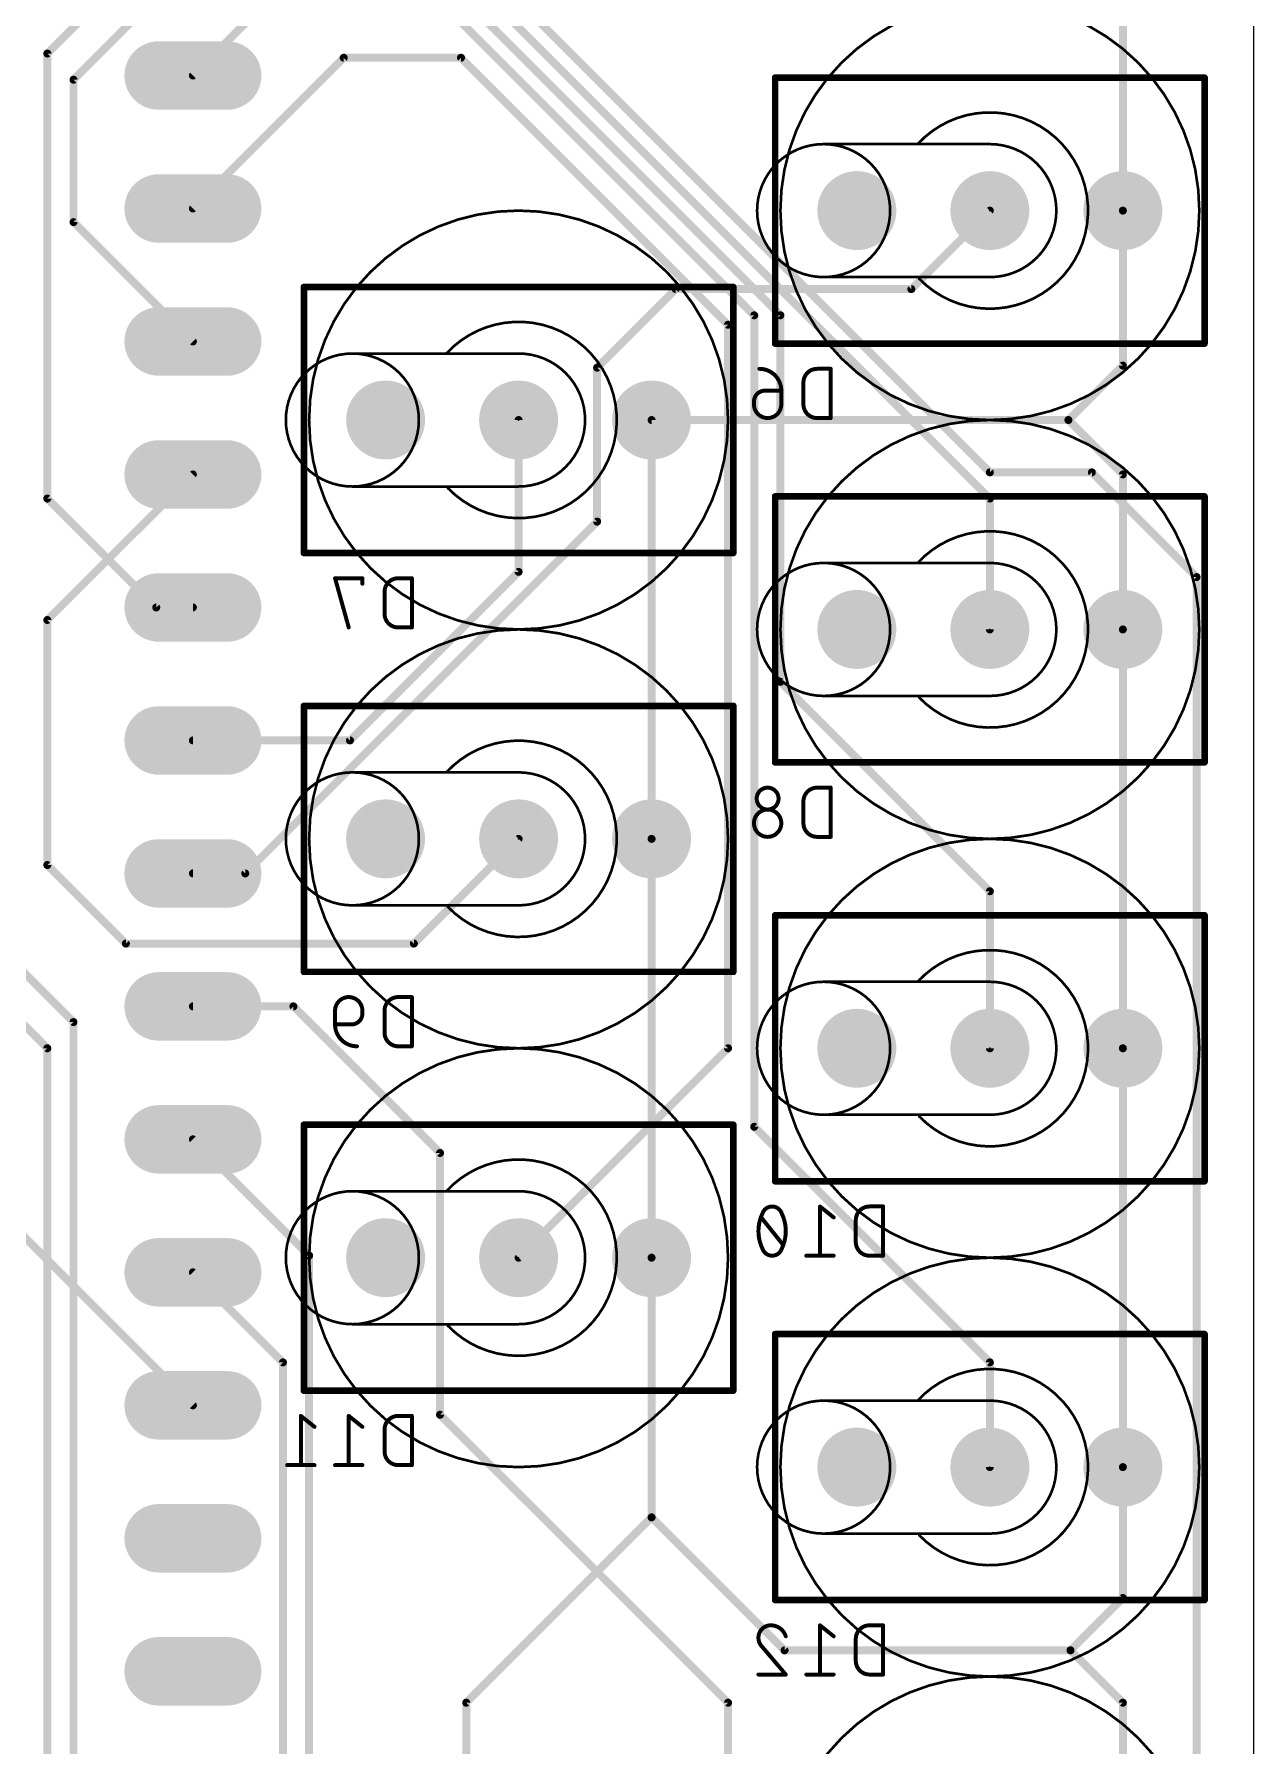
# Model space of a CAD drawing. Extents: x 0 to 39, y 0 to 99.
# Drawn here: x 15.75 to 39.04, y 49.68 to 82.37 of the extents above; entities that cross this region are included whole.
import ezdxf

# ---------------------------------------------------------------- set-up
doc = ezdxf.new("R2010")
doc.units = 0
for name, color, linetype in [('1', 12, 'CONTINUOUS'), ('16', 132, 'CONTINUOUS'), ('17', 110, 'CONTINUOUS'), ('20', 31, 'CONTINUOUS'), ('21', 253, 'CONTINUOUS'), ('23', 53, 'CONTINUOUS'), ('26', 253, 'CONTINUOUS'), ('51', 253, 'CONTINUOUS')]:
    doc.layers.add(name, color=color, linetype=linetype)

# ---------------------------------------------------------------- blocks, each defined once
blk = doc.blocks.new('ROUNDP')
at = {"const_width": 0.5}
blk.add_lwpolyline([(0, -0.25, 1), (0, 0.25, 1), (0, -0.25)], format="xyb", dxfattribs=at)
blk = doc.blocks.new('LONGP100')
at = {"const_width": 1}
blk.add_lwpolyline([(-0.5, 0), (0.5, 0)], dxfattribs=at)
at = {"const_width": 0.5}
for points in [[(-0.5, 0.25, 1), (-0.5, -0.25)], [(0.5, -0.25, 1), (0.5, 0.25)]]:
    blk.add_lwpolyline(points, format="xyb", dxfattribs=at)

msp = doc.modelspace()

# ---------------------------------------------------------------- linework, layer by layer
at = {"layer": '1', "const_width": 0.1524}
for points in [[(34, 74), (24, 84)], [(16, 82), (17.5, 83.5)], [(24, 83.5), (34, 73.5)], [(18, 83), (16.5, 81.5)], [(30, 77), (24, 83)], [(18.78, 81.58), (19.78, 82.58)], [(23.92, 82.58), (29.5, 77)], [(16, 73.5), (16, 82)], [(18.78, 79.04), (21.66, 81.92)], [(23.9, 81.92), (21.66, 81.92)], [(23.9, 81.92), (29, 76.82)], [(16.5, 81.5), (16.5, 78.78)], [(16.5, 78.78), (18.78, 76.5)], [(29, 63), (29, 76.82)], [(29.5, 61.5), (29.5, 77)], [(30, 70), (30, 77)], [(35.9478, 74), (34, 74)], [(37.9478, 72), (35.9478, 74)], [(18.08, 71.42), (16, 73.5)], [(34, 73.5), (34, 71)], [(37.9478, 72), (37.9478, 34.5)], [(18.78, 71.42), (18.08, 71.42)], [(34, 66), (30, 70)], [(34, 66), (34, 63)], [(18.78, 63.8), (20.7, 63.8)], [(20.7, 63.8), (23.5, 61)], [(25, 59), (29, 63)], [(34, 57), (29.5, 61.5)], [(18.78, 61.26), (21, 59.04)], [(23.5, 61), (23.5, 56)], [(18.78, 56.18), (15, 59.96)], [(21, 59.04), (21, 43.5)], [(20.5, 57), (18.78, 58.72)], [(20.5, 57), (20.5, 43.54)], [(34, 57), (34, 55)], [(23.5, 56), (29, 50.5)], [(29, 50.5), (29, 30)]]:
    msp.add_lwpolyline(points, dxfattribs=at)
at = {"layer": '1', "const_width": 0.0762}
for points in [[(16.0381, 82, 1), (15.9619, 82)], [(15.9731, 82.0269, 1), (16.0269, 81.9731)], [(21.66, 81.9581, 1), (21.66, 81.8819)], [(21.6869, 81.8931, 1), (21.6331, 81.9469)], [(23.9269, 81.9469, 1), (23.8731, 81.8931)], [(23.9, 81.8819, 1), (23.9, 81.9581)], [(16.5381, 81.5, 1), (16.4619, 81.5)], [(16.4731, 81.5269, 1), (16.5269, 81.4731)], [(18.7531, 81.6069, 1), (18.8069, 81.5531)], [(16.4619, 78.78, 1), (16.5381, 78.78)], [(16.5269, 78.8069, 1), (16.4731, 78.7531)], [(18.7531, 79.0669, 1), (18.8069, 79.0131)], [(29.0381, 76.82, 1), (28.9619, 76.82)], [(28.9731, 76.7931, 1), (29.0269, 76.8469)], [(29.5381, 77, 1), (29.4619, 77)], [(29.4731, 76.9731, 1), (29.5269, 77.0269)], [(30.0381, 77, 1), (29.9619, 77)], [(29.9731, 76.9731, 1), (30.0269, 77.0269)], [(18.7531, 76.4731, 1), (18.8069, 76.5269)], [(34, 74.0381, 1), (34, 73.9619)], [(33.9731, 73.9731, 1), (34.0269, 74.0269)], [(35.9747, 74.0269, 1), (35.9209, 73.9731)], [(35.9478, 73.9619, 1), (35.9478, 74.0381)], [(16.0269, 73.5269, 1), (15.9731, 73.4731)], [(34.0381, 73.5, 1), (33.9619, 73.5)], [(33.9731, 73.4731, 1), (34.0269, 73.5269)], [(15.9619, 73.5, 1), (16.0381, 73.5)], [(37.9859, 72, 1), (37.9097, 72)], [(37.9209, 71.9731, 1), (37.9747, 72.0269)], [(18.08, 71.4581, 1), (18.08, 71.3819)], [(18.0531, 71.3931, 1), (18.1069, 71.4469)], [(18.78, 71.3819, 1), (18.78, 71.4581)], [(33.9619, 71, 1), (34.0381, 71)], [(29.9619, 70, 1), (30.0381, 70)], [(30.0269, 70.0269, 1), (29.9731, 69.9731)], [(34.0381, 66, 1), (33.9619, 66)], [(33.9731, 65.9731, 1), (34.0269, 66.0269)], [(18.78, 63.8381, 1), (18.78, 63.7619)], [(20.7269, 63.8269, 1), (20.6731, 63.7731)], [(20.7, 63.7619, 1), (20.7, 63.8381)], [(28.9619, 63, 1), (29.0381, 63)], [(29.0269, 62.9731, 1), (28.9731, 63.0269)], [(33.9619, 63, 1), (34.0381, 63)], [(29.4619, 61.5, 1), (29.5381, 61.5)], [(29.5269, 61.5269, 1), (29.4731, 61.4731)], [(18.8069, 61.2869, 1), (18.7531, 61.2331)], [(23.5381, 61, 1), (23.4619, 61)], [(23.4731, 60.9731, 1), (23.5269, 61.0269)], [(21.0381, 59.04, 1), (20.9619, 59.04)], [(20.9731, 59.0131, 1), (21.0269, 59.0669)], [(24.9731, 59.0269, 1), (25.0269, 58.9731)], [(18.8069, 58.7469, 1), (18.7531, 58.6931)], [(20.5381, 57, 1), (20.4619, 57)], [(20.4731, 56.9731, 1), (20.5269, 57.0269)], [(34.0381, 57, 1), (33.9619, 57)], [(33.9731, 56.9731, 1), (34.0269, 57.0269)], [(18.7531, 56.1531, 1), (18.8069, 56.2069)], [(23.4619, 56, 1), (23.5381, 56)], [(23.5269, 56.0269, 1), (23.4731, 55.9731)], [(33.9619, 55, 1), (34.0381, 55)], [(29.0381, 50.5, 1), (28.9619, 50.5)], [(28.9731, 50.4731, 1), (29.0269, 50.5269)]]:
    msp.add_lwpolyline(points, format="xyb", dxfattribs=at)
at = {"layer": '16', "const_width": 0.1524}
for points in [[(36.54, 86.96), (36.54, 79)], [(32.5, 77.5), (34, 79)], [(36.54, 79), (36.54, 76.04)], [(26.5, 76), (28, 77.5)], [(28, 77.5), (32.5, 77.5)], [(26.5, 73.06), (26.5, 76)], [(36.54, 76.04), (35.5, 75)], [(25, 75), (25, 72.1)], [(27.54, 75), (27.54, 67)], [(35.5, 75), (27.54, 75)], [(36.54, 73.96), (35.5, 75)], [(16.5, 63.5), (6.04, 73.96)], [(16, 71.18), (18.78, 73.96)], [(36.54, 71), (36.54, 73.96)], [(26.5, 73.06), (19.78, 66.34)], [(25, 72.1), (21.78, 68.88)], [(7.58, 71.42), (16, 63)], [(16, 66.5), (16, 71.18)], [(36.54, 63), (36.54, 71)], [(18.78, 68.88), (21.78, 68.88)], [(25, 67), (23, 65)], [(27.54, 67), (27.54, 59)], [(17.5, 65), (16, 66.5)], [(18.78, 66.34), (19.78, 66.34)], [(23, 65), (17.5, 65)], [(16.5, 43.5), (16.5, 63.5)], [(16, 63), (16, 22.5)], [(36.54, 55), (36.54, 63)], [(27.54, 59), (27.54, 54.04)], [(36.54, 55), (36.54, 52.5)], [(27.54, 54.04), (24, 50.5)], [(27.54, 54.04), (30.08, 51.5)], [(36.54, 52.5), (35.54, 51.5)], [(30.08, 51.5), (35.54, 51.5)], [(35.54, 51.5), (36.54, 50.5)], [(24, 50.5), (24, 41)], [(36.54, 50.5), (36.54, 47)]]:
    msp.add_lwpolyline(points, dxfattribs=at)
at = {"layer": '16', "const_width": 0.0762}
for points in [[(34.0269, 78.9731, 1), (33.9731, 79.0269)], [(36.5781, 79, 1), (36.5019, 79)], [(36.5019, 79, 1), (36.5781, 79)], [(28, 77.5381, 1), (28, 77.4619)], [(28.0269, 77.4731, 1), (27.9731, 77.5269)], [(32.4731, 77.5269, 1), (32.5269, 77.4731)], [(32.5, 77.4619, 1), (32.5, 77.5381)], [(26.5381, 76, 1), (26.4619, 76)], [(26.4731, 76.0269, 1), (26.5269, 75.9731)], [(36.5019, 76.04, 1), (36.5781, 76.04)], [(36.5669, 76.0131, 1), (36.5131, 76.0669)], [(25.0381, 75, 1), (24.9619, 75)], [(27.5781, 75, 1), (27.5019, 75)], [(27.54, 75.0381, 1), (27.54, 74.9619)], [(35.5269, 75.0269, 1), (35.4731, 74.9731)], [(35.4731, 75.0269, 1), (35.5269, 74.9731)], [(35.5, 74.9619, 1), (35.5, 75.0381)], [(18.8069, 73.9331, 1), (18.7531, 73.9869)], [(36.5781, 73.96, 1), (36.5019, 73.96)], [(36.5131, 73.9331, 1), (36.5669, 73.9869)], [(26.4619, 73.06, 1), (26.5381, 73.06)], [(26.5269, 73.0331, 1), (26.4731, 73.0869)], [(24.9619, 72.1, 1), (25.0381, 72.1)], [(25.0269, 72.0731, 1), (24.9731, 72.1269)], [(16.0381, 71.18, 1), (15.9619, 71.18)], [(15.9731, 71.2069, 1), (16.0269, 71.1531)], [(36.5781, 71, 1), (36.5019, 71)], [(36.5019, 71, 1), (36.5781, 71)], [(18.78, 68.9181, 1), (18.78, 68.8419)], [(21.7531, 68.9069, 1), (21.8069, 68.8531)], [(21.78, 68.8419, 1), (21.78, 68.9181)], [(25.0269, 66.9731, 1), (24.9731, 67.0269)], [(27.5781, 67, 1), (27.5019, 67)], [(27.5019, 67, 1), (27.5781, 67)], [(15.9619, 66.5, 1), (16.0381, 66.5)], [(16.0269, 66.5269, 1), (15.9731, 66.4731)], [(18.78, 66.3781, 1), (18.78, 66.3019)], [(19.7531, 66.3669, 1), (19.8069, 66.3131)], [(19.78, 66.3019, 1), (19.78, 66.3781)], [(17.5, 65.0381, 1), (17.5, 64.9619)], [(17.4731, 64.9731, 1), (17.5269, 65.0269)], [(22.9731, 65.0269, 1), (23.0269, 64.9731)], [(23, 64.9619, 1), (23, 65.0381)], [(16.5381, 63.5, 1), (16.4619, 63.5)], [(16.4731, 63.4731, 1), (16.5269, 63.5269)], [(16.0381, 63, 1), (15.9619, 63)], [(15.9731, 62.9731, 1), (16.0269, 63.0269)], [(36.5781, 63, 1), (36.5019, 63)], [(36.5019, 63, 1), (36.5781, 63)], [(27.5781, 59, 1), (27.5019, 59)], [(27.5019, 59, 1), (27.5781, 59)], [(36.5781, 55, 1), (36.5019, 55)], [(36.5019, 55, 1), (36.5781, 55)], [(27.5019, 54.04, 1), (27.5781, 54.04)], [(27.5669, 54.0669, 1), (27.5131, 54.0131)], [(27.5669, 54.0131, 1), (27.5131, 54.0669)], [(36.5019, 52.5, 1), (36.5781, 52.5)], [(36.5669, 52.4731, 1), (36.5131, 52.5269)], [(30.08, 51.5381, 1), (30.08, 51.4619)], [(30.0531, 51.4731, 1), (30.1069, 51.5269)], [(35.5669, 51.5269, 1), (35.5131, 51.4731)], [(35.5131, 51.5269, 1), (35.5669, 51.4731)], [(35.54, 51.4619, 1), (35.54, 51.5381)], [(24.0381, 50.5, 1), (23.9619, 50.5)], [(23.9731, 50.5269, 1), (24.0269, 50.4731)], [(36.5781, 50.5, 1), (36.5019, 50.5)], [(36.5131, 50.4731, 1), (36.5669, 50.5269)]]:
    msp.add_lwpolyline(points, format="xyb", dxfattribs=at)
at = {"layer": '20'}
msp.add_line((39.04, 0), (39.04, 99.05), dxfattribs=at)
at = {"layer": '21', "const_width": 0.127}
for points in [[(29.9, 81.54), (38.1, 81.54)], [(29.9, 76.46), (29.9, 81.54)], [(38.1, 81.54), (38.1, 76.46)], [(20.9, 77.54), (29.1, 77.54)], [(20.9, 72.46), (20.9, 77.54)], [(29.1, 77.54), (29.1, 72.46)], [(38.1, 76.46), (29.9, 76.46)], [(29.9, 73.54), (38.1, 73.54)], [(29.9, 68.46), (29.9, 73.54)], [(38.1, 73.54), (38.1, 68.46)], [(29.1, 72.46), (20.9, 72.46)], [(20.9, 69.54), (29.1, 69.54)], [(20.9, 64.46), (20.9, 69.54)], [(29.1, 69.54), (29.1, 64.46)], [(38.1, 68.46), (29.9, 68.46)], [(29.9, 65.54), (38.1, 65.54)], [(29.9, 60.46), (29.9, 65.54)], [(38.1, 65.54), (38.1, 60.46)], [(29.1, 64.46), (20.9, 64.46)], [(20.9, 61.54), (29.1, 61.54)], [(20.9, 56.46), (20.9, 61.54)], [(29.1, 61.54), (29.1, 56.46)], [(38.1, 60.46), (29.9, 60.46)], [(29.9, 57.54), (38.1, 57.54)], [(29.9, 52.46), (29.9, 57.54)], [(38.1, 57.54), (38.1, 52.46)], [(29.1, 56.46), (20.9, 56.46)], [(38.1, 52.46), (29.9, 52.46)]]:
    msp.add_lwpolyline(points, dxfattribs=at)
at = {"layer": '21', "const_width": 0.0635}
for points in [[(29.9, 81.5718, 1), (29.9, 81.5083)], [(29.9318, 81.54, 1), (29.8683, 81.54)], [(38.1318, 81.54, 1), (38.0682, 81.54)], [(38.1, 81.5083, 1), (38.1, 81.5718)], [(20.9, 77.5718, 1), (20.9, 77.5083)], [(20.9318, 77.54, 1), (20.8683, 77.54)], [(29.1318, 77.54, 1), (29.0683, 77.54)], [(29.1, 77.5083, 1), (29.1, 77.5718)], [(29.9, 76.4918, 1), (29.9, 76.4283)], [(38.1, 76.4283, 1), (38.1, 76.4918)], [(29.8683, 76.46, 1), (29.9318, 76.46)], [(38.0682, 76.46, 1), (38.1318, 76.46)], [(29.9, 73.5718, 1), (29.9, 73.5083)], [(29.9318, 73.54, 1), (29.8683, 73.54)], [(38.1318, 73.54, 1), (38.0682, 73.54)], [(38.1, 73.5083, 1), (38.1, 73.5718)], [(20.9, 72.4918, 1), (20.9, 72.4283)], [(20.8683, 72.46, 1), (20.9318, 72.46)], [(29.0683, 72.46, 1), (29.1318, 72.46)], [(29.1, 72.4283, 1), (29.1, 72.4918)], [(20.9, 69.5718, 1), (20.9, 69.5083)], [(20.9318, 69.54, 1), (20.8683, 69.54)], [(29.1318, 69.54, 1), (29.0683, 69.54)], [(29.1, 69.5083, 1), (29.1, 69.5718)], [(29.9, 68.4918, 1), (29.9, 68.4283)], [(29.8683, 68.46, 1), (29.9318, 68.46)], [(38.0682, 68.46, 1), (38.1318, 68.46)], [(38.1, 68.4283, 1), (38.1, 68.4918)], [(29.9, 65.5718, 1), (29.9, 65.5083)], [(29.9318, 65.54, 1), (29.8683, 65.54)], [(38.1318, 65.54, 1), (38.0682, 65.54)], [(38.1, 65.5083, 1), (38.1, 65.5718)], [(20.9, 64.4918, 1), (20.9, 64.4283)], [(20.8683, 64.46, 1), (20.9318, 64.46)], [(29.0683, 64.46, 1), (29.1318, 64.46)], [(29.1, 64.4283, 1), (29.1, 64.4918)], [(20.9, 61.5718, 1), (20.9, 61.5083)], [(20.9318, 61.54, 1), (20.8683, 61.54)], [(29.1318, 61.54, 1), (29.0683, 61.54)], [(29.1, 61.5083, 1), (29.1, 61.5718)], [(29.9, 60.4918, 1), (29.9, 60.4282)], [(29.8683, 60.46, 1), (29.9318, 60.46)], [(38.0682, 60.46, 1), (38.1318, 60.46)], [(38.1, 60.4282, 1), (38.1, 60.4918)], [(29.9, 57.5718, 1), (29.9, 57.5083)], [(29.9318, 57.54, 1), (29.8683, 57.54)], [(38.1318, 57.54, 1), (38.0682, 57.54)], [(38.1, 57.5083, 1), (38.1, 57.5718)], [(20.9, 56.4918, 1), (20.9, 56.4282)], [(20.8683, 56.46, 1), (20.9318, 56.46)], [(29.0683, 56.46, 1), (29.1318, 56.46)], [(29.1, 56.4282, 1), (29.1, 56.4918)], [(29.9, 52.4918, 1), (29.9, 52.4282)], [(29.8683, 52.46, 1), (29.9318, 52.46)], [(38.0682, 52.46, 1), (38.1318, 52.46)], [(38.1, 52.4282, 1), (38.1, 52.4918)]]:
    msp.add_lwpolyline(points, format="xyb", dxfattribs=at)
at = {"layer": '23'}
for p in [(34, 79), (25, 75), (34, 71), (25, 67), (34, 63), (25, 59), (34, 55)]:
    msp.add_point(p, dxfattribs=at)
at = {"layer": '26'}
for points, const_width in [([(30.017, 75.5602, 0.4142), (29.5993, 75.9779)], 0.0762), ([(29.5993, 75.9969, 1), (29.5993, 75.9588)], 0.0381), ([(30.7008, 75.9779, 0.4142), (30.4398, 75.7168)], 0.0762), ([(30.7008, 75.9969, 1), (30.7008, 75.9589)], 0.0381), ([(30.7008, 75.9589, 1), (30.7008, 75.9969)], 0.0381), ([(30.9809, 75.9779, 1), (30.9428, 75.9779)], 0.0381), ([(30.9619, 75.9589, 1), (30.9619, 75.9969)], 0.0381), ([(29.7038, 75.5602, 0.4142), (29.4949, 75.3514)], 0.0762), ([(29.7038, 75.5793, 1), (29.7038, 75.5412)], 0.0381), ([(29.7038, 75.5412, 1), (29.7038, 75.5793)], 0.0381), ([(30.0361, 75.5602, 1), (29.998, 75.5602)], 0.0381), ([(29.998, 75.5602, 1), (30.0361, 75.5602)], 0.0381), ([(30.017, 75.5412, 1), (30.017, 75.5793)], 0.0381), ([(30.4588, 75.7168, 1), (30.4207, 75.7168)], 0.0381), ([(30.4207, 75.7168, 1), (30.4588, 75.7168)], 0.0381), ([(29.514, 75.3514, 1), (29.4759, 75.3514)], 0.0381), ([(29.4759, 75.3514, 1), (29.514, 75.3514)], 0.0381), ([(29.4949, 75.2992, 1), (30.017, 75.2992)], 0.0762), ([(29.514, 75.2992, 1), (29.4759, 75.2992)], 0.0381), ([(29.4759, 75.2992, 1), (29.514, 75.2992)], 0.0381), ([(30.0361, 75.2992, 1), (29.998, 75.2992)], 0.0381), ([(29.998, 75.2992, 1), (30.0361, 75.2992)], 0.0381), ([(30.4398, 75.2992, 0.4142), (30.7008, 75.0381)], 0.0762), ([(30.4588, 75.2992, 1), (30.4207, 75.2992)], 0.0381), ([(30.4207, 75.2992, 1), (30.4588, 75.2992)], 0.0381), ([(30.7008, 75.0571, 1), (30.7008, 75.0191)], 0.0381), ([(30.7008, 75.019, 1), (30.7008, 75.0571)], 0.0381), ([(30.9428, 75.0381, 1), (30.9809, 75.0381)], 0.0381), ([(30.9619, 75.0191, 1), (30.9619, 75.0571)], 0.0381), ([(21.4949, 71.9969, 1), (21.4949, 71.9589)], 0.0381), ([(21.5133, 71.983, 1), (21.4766, 71.9728)], 0.0381), ([(22.0361, 71.9779, 1), (21.998, 71.9779)], 0.0381), ([(22.017, 71.9589, 1), (22.017, 71.9969)], 0.0381), ([(22.7008, 71.9779, 0.4142), (22.4398, 71.7168)], 0.0762), ([(22.7008, 71.9969, 1), (22.7008, 71.9589)], 0.0381), ([(22.7008, 71.9589, 1), (22.7008, 71.9969)], 0.0381), ([(22.9809, 71.9779, 1), (22.9428, 71.9779)], 0.0381), ([(22.9619, 71.9589, 1), (22.9619, 71.9969)], 0.0381), ([(21.998, 71.8735, 1), (22.0361, 71.8735)], 0.0381), ([(22.4588, 71.7168, 1), (22.4207, 71.7168)], 0.0381), ([(22.4207, 71.7168, 1), (22.4588, 71.7168)], 0.0381), ([(22.4398, 71.2992, 0.4142), (22.7008, 71.0381)], 0.0762), ([(22.4588, 71.2992, 1), (22.4207, 71.2992)], 0.0381), ([(22.4207, 71.2992, 1), (22.4588, 71.2992)], 0.0381), ([(21.7376, 71.033, 1), (21.7743, 71.0432)], 0.0381), ([(22.7008, 71.0571, 1), (22.7008, 71.0191)], 0.0381), ([(22.7008, 71.019, 1), (22.7008, 71.0571)], 0.0381), ([(22.9428, 71.0381, 1), (22.9809, 71.0381)], 0.0381), ([(22.9619, 71.0191, 1), (22.9619, 71.0571)], 0.0381), ([(29.9648, 67.7691, 1), (29.5471, 67.7691)], 0.0762), ([(30.7008, 67.9779, 0.4142), (30.4398, 67.7168)], 0.0762), ([(30.7008, 67.9969, 1), (30.7008, 67.9589)], 0.0381), ([(30.7008, 67.9589, 1), (30.7008, 67.9969)], 0.0381), ([(30.9809, 67.9779, 1), (30.9428, 67.9779)], 0.0381), ([(30.9619, 67.9589, 1), (30.9619, 67.9969)], 0.0381), ([(29.5471, 67.7691, 1), (29.9648, 67.7691)], 0.0762), ([(29.5662, 67.7691, 1), (29.5281, 67.7691)], 0.0381), ([(29.5281, 67.7691, 1), (29.5662, 67.7691)], 0.0381), ([(29.9839, 67.7691, 1), (29.9458, 67.7691)], 0.0381), ([(29.9458, 67.7691, 1), (29.9839, 67.7691)], 0.0381), ([(30.4588, 67.7168, 1), (30.4207, 67.7168)], 0.0381), ([(30.4207, 67.7168, 1), (30.4588, 67.7168)], 0.0381), ([(30.017, 67.2992, 1), (29.4949, 67.2992)], 0.0762), ([(29.4949, 67.2992, 1), (30.017, 67.2992)], 0.0762), ([(29.514, 67.2992, 1), (29.4759, 67.2992)], 0.0381), ([(29.4759, 67.2992, 1), (29.514, 67.2992)], 0.0381), ([(30.0361, 67.2992, 1), (29.998, 67.2992)], 0.0381), ([(29.998, 67.2992, 1), (30.0361, 67.2992)], 0.0381), ([(30.4398, 67.2992, 0.4142), (30.7008, 67.0381)], 0.0762), ([(30.4588, 67.2992, 1), (30.4207, 67.2992)], 0.0381), ([(30.4207, 67.2992, 1), (30.4588, 67.2992)], 0.0381), ([(30.7008, 67.0571, 1), (30.7008, 67.0191)], 0.0381), ([(30.7008, 67.019, 1), (30.7008, 67.0571)], 0.0381), ([(30.9428, 67.0381, 1), (30.9809, 67.0381)], 0.0381), ([(30.9619, 67.0191, 1), (30.9619, 67.0571)], 0.0381), ([(22.017, 63.7168, 1), (21.4949, 63.7168)], 0.0762), ([(21.514, 63.7168, 1), (21.4759, 63.7168)], 0.0381), ([(22.0361, 63.7168, 1), (21.998, 63.7168)], 0.0381), ([(22.7008, 63.9779, 0.4142), (22.4398, 63.7168)], 0.0762), ([(22.4588, 63.7168, 1), (22.4207, 63.7168)], 0.0381), ([(22.7008, 63.997, 1), (22.7008, 63.9589)], 0.0381), ([(22.7008, 63.9589, 1), (22.7008, 63.997)], 0.0381), ([(22.9809, 63.9779, 1), (22.9428, 63.9779)], 0.0381), ([(22.9619, 63.9589, 1), (22.9619, 63.997)], 0.0381), ([(21.4759, 63.7168, 1), (21.514, 63.7168)], 0.0381), ([(21.4949, 63.4748, 1), (21.4949, 63.4367)], 0.0381), ([(21.4949, 63.4558, 0.4142), (21.9126, 63.0381)], 0.0762), ([(21.514, 63.4558, 1), (21.4759, 63.4558)], 0.0381), ([(21.4759, 63.4558, 1), (21.514, 63.4558)], 0.0381), ([(21.8082, 63.4558, 0.4142), (22.017, 63.6646)], 0.0762), ([(21.8082, 63.4748, 1), (21.8082, 63.4367)], 0.0381), ([(21.8082, 63.4367, 1), (21.8082, 63.4748)], 0.0381), ([(21.998, 63.7168, 1), (22.0361, 63.7168)], 0.0381), ([(22.0361, 63.6646, 1), (21.998, 63.6646)], 0.0381), ([(21.998, 63.6646, 1), (22.0361, 63.6646)], 0.0381), ([(22.4207, 63.7168, 1), (22.4588, 63.7168)], 0.0381), ([(22.4398, 63.2992, 0.4142), (22.7008, 63.0381)], 0.0762), ([(22.4588, 63.2992, 1), (22.4207, 63.2992)], 0.0381), ([(22.4207, 63.2992, 1), (22.4588, 63.2992)], 0.0381), ([(21.9126, 63.0191, 1), (21.9126, 63.0572)], 0.0381), ([(22.7008, 63.0572, 1), (22.7008, 63.0191)], 0.0381), ([(22.7008, 63.019, 1), (22.7008, 63.0571)], 0.0381), ([(22.9428, 63.0381, 1), (22.9809, 63.0381)], 0.0381), ([(22.9619, 63.0191, 1), (22.9619, 63.0572)], 0.0381), ([(29.6588, 59.8474, 0.1139), (29.5805, 59.508)], 0.0762), ([(29.8416, 59.9779, 0.3205), (29.6588, 59.8474)], 0.0762), ([(29.6408, 59.8536, 1), (29.6768, 59.8412)], 0.0381), ([(29.676, 59.839, 1), (29.6417, 59.8557)], 0.0381), ([(30.0243, 59.8474, 0.3205), (29.8416, 59.9779)], 0.0762), ([(29.8416, 59.9969, 1), (29.8416, 59.9589)], 0.0381), ([(29.8416, 59.9589, 1), (29.8416, 59.9969)], 0.0381), ([(30.1026, 59.508, 0.1139), (30.0243, 59.8474)], 0.0762), ([(30.0414, 59.8557, 1), (30.0072, 59.839)], 0.0381), ([(30.0063, 59.8412, 1), (30.0423, 59.8536)], 0.0381), ([(30.775, 59.9779, 1), (30.7369, 59.9779)], 0.0381), ([(30.7679, 59.9928, 1), (30.7441, 59.963)], 0.0381), ([(31.7008, 59.9779, 0.4142), (31.4398, 59.7168)], 0.0762), ([(31.7008, 59.997, 1), (31.7008, 59.9589)], 0.0381), ([(31.7008, 59.9589, 1), (31.7008, 59.997)], 0.0381), ([(31.9809, 59.9779, 1), (31.9428, 59.9779)], 0.0381), ([(31.9619, 59.9589, 1), (31.9619, 59.997)], 0.0381), ([(29.5805, 59.508, 0.1139), (29.6588, 59.1686)], 0.0762), ([(29.5996, 59.508, 1), (29.5615, 59.508)], 0.0381), ([(29.5615, 59.508, 1), (29.5996, 59.508)], 0.0381), ([(29.6476, 59.781, 1), (29.6178, 59.7572)], 0.0381), ([(30.0243, 59.1686, 0.1139), (30.1026, 59.508)], 0.0762), ([(30.1217, 59.508, 1), (30.0836, 59.508)], 0.0381), ([(30.0836, 59.508, 1), (30.1217, 59.508)], 0.0381), ([(31.0051, 59.7542, 1), (31.0289, 59.7839)], 0.0381), ([(31.4588, 59.7168, 1), (31.4207, 59.7168)], 0.0381), ([(31.4207, 59.7168, 1), (31.4588, 59.7168)], 0.0381), ([(29.6588, 59.1686, 0.3205), (29.8416, 59.0381)], 0.0762), ([(29.6768, 59.1748, 1), (29.6408, 59.1624)], 0.0381), ([(29.6417, 59.1603, 1), (29.676, 59.177)], 0.0381), ([(29.8416, 59.0381, 0.3205), (30.0243, 59.1686)], 0.0762), ([(30.0072, 59.177, 1), (30.0414, 59.1603)], 0.0381), ([(30.0423, 59.1624, 1), (30.0063, 59.1748)], 0.0381), ([(30.0355, 59.235, 1), (30.0653, 59.2588)], 0.0381), ([(31.4398, 59.2992, 0.4142), (31.7008, 59.0381)], 0.0762), ([(31.4588, 59.2992, 1), (31.4207, 59.2992)], 0.0381), ([(31.4207, 59.2992, 1), (31.4588, 59.2992)], 0.0381), ([(29.8416, 59.0571, 1), (29.8416, 59.0191)], 0.0381), ([(29.8416, 59.0191, 1), (29.8416, 59.0571)], 0.0381), ([(30.4949, 59.0572, 1), (30.4949, 59.0191)], 0.0381), ([(30.7369, 59.0381, 1), (30.775, 59.0381)], 0.0381), ([(31.017, 59.0191, 1), (31.017, 59.0572)], 0.0381), ([(31.7008, 59.0572, 1), (31.7008, 59.0191)], 0.0381), ([(31.7008, 59.019, 1), (31.7008, 59.0571)], 0.0381), ([(31.9428, 59.0381, 1), (31.9809, 59.0381)], 0.0381), ([(31.9619, 59.0191, 1), (31.9619, 59.0572)], 0.0381), ([(20.8535, 55.9928, 1), (20.8297, 55.963)], 0.0381), ([(20.8606, 55.9779, 1), (20.8225, 55.9779)], 0.0381), ([(21.775, 55.9779, 1), (21.7369, 55.9779)], 0.0381), ([(21.7679, 55.9928, 1), (21.7441, 55.963)], 0.0381), ([(22.7008, 55.9779, 0.4142), (22.4398, 55.7168)], 0.0762), ([(22.7008, 55.997, 1), (22.7008, 55.9589)], 0.0381), ([(22.7008, 55.9589, 1), (22.7008, 55.997)], 0.0381), ([(22.9809, 55.9779, 1), (22.9428, 55.9779)], 0.0381), ([(22.9619, 55.9589, 1), (22.9619, 55.997)], 0.0381), ([(21.0907, 55.7542, 1), (21.1145, 55.7839)], 0.0381), ([(22.0051, 55.7542, 1), (22.0289, 55.7839)], 0.0381), ([(22.4588, 55.7168, 1), (22.4207, 55.7168)], 0.0381), ([(22.4207, 55.7168, 1), (22.4588, 55.7168)], 0.0381), ([(22.4398, 55.2992, 0.4142), (22.7008, 55.0381)], 0.0762), ([(22.4588, 55.2992, 1), (22.4207, 55.2992)], 0.0381), ([(22.4207, 55.2992, 1), (22.4588, 55.2992)], 0.0381), ([(20.5805, 55.0572, 1), (20.5805, 55.0191)], 0.0381), ([(20.8225, 55.0381, 1), (20.8606, 55.0381)], 0.0381), ([(21.1026, 55.0191, 1), (21.1026, 55.0572)], 0.0381), ([(21.4949, 55.0572, 1), (21.4949, 55.0191)], 0.0381), ([(21.7369, 55.0381, 1), (21.775, 55.0381)], 0.0381), ([(22.017, 55.0191, 1), (22.017, 55.0572)], 0.0381), ([(22.7008, 55.0572, 1), (22.7008, 55.0191)], 0.0381), ([(22.7008, 55.019, 1), (22.7008, 55.0571)], 0.0381), ([(22.9428, 55.0381, 1), (22.9809, 55.0381)], 0.0381), ([(22.9619, 55.0191, 1), (22.9619, 55.0572)], 0.0381), ([(29.8155, 51.9779, 0.4142), (29.5805, 51.743)], 0.0762), ([(30.1026, 51.7691, 0.3252), (29.8155, 51.9779)], 0.0762), ([(29.8155, 51.9969, 1), (29.8155, 51.9589)], 0.0381), ([(29.8155, 51.9589, 1), (29.8155, 51.997)], 0.0381), ([(30.775, 51.9779, 1), (30.7369, 51.9779)], 0.0381), ([(30.7679, 51.9928, 1), (30.7441, 51.963)], 0.0381), ([(31.7008, 51.9779, 0.4142), (31.4398, 51.7168)], 0.0762), ([(31.7008, 51.997, 1), (31.7008, 51.9589)], 0.0381), ([(31.7008, 51.9589, 1), (31.7008, 51.997)], 0.0381), ([(31.9809, 51.9779, 1), (31.9428, 51.9779)], 0.0381), ([(31.9619, 51.9589, 1), (31.9619, 51.997)], 0.0381), ([(29.5805, 51.743, 0.2053), (29.6588, 51.5602)], 0.0762), ([(29.5996, 51.743, 1), (29.5615, 51.7429)], 0.0381), ([(29.5615, 51.743, 1), (29.5996, 51.743)], 0.0381), ([(30.0845, 51.7632, 1), (30.1207, 51.7749)], 0.0381), ([(31.0051, 51.7542, 1), (31.0289, 51.7839)], 0.0381), ([(31.4588, 51.7168, 1), (31.4207, 51.7168)], 0.0381), ([(31.4207, 51.7168, 1), (31.4588, 51.7168)], 0.0381), ([(29.6733, 51.5725, 1), (29.6443, 51.5479)], 0.0381), ([(29.6457, 51.5464, 1), (29.672, 51.574)], 0.0381), ([(31.4398, 51.2992, 0.4142), (31.7008, 51.0381)], 0.0762), ([(31.4588, 51.2992, 1), (31.4207, 51.2992)], 0.0381), ([(29.5805, 51.0572, 1), (29.5805, 51.0191)], 0.0381), ([(30.0881, 51.0258, 1), (30.1171, 51.0504)], 0.0381), ([(30.1026, 51.0191, 1), (30.1026, 51.0572)], 0.0381), ([(30.4949, 51.0572, 1), (30.4949, 51.0191)], 0.0381), ([(30.7369, 51.0381, 1), (30.775, 51.0381)], 0.0381), ([(31.017, 51.0191, 1), (31.017, 51.0572)], 0.0381), ([(31.4207, 51.2992, 1), (31.4588, 51.2992)], 0.0381), ([(31.7008, 51.0572, 1), (31.7008, 51.0191)], 0.0381), ([(31.7008, 51.019, 1), (31.7008, 51.0571)], 0.0381), ([(31.9428, 51.0381, 1), (31.9809, 51.0381)], 0.0381), ([(31.9619, 51.0191, 1), (31.9619, 51.0572)], 0.0381)]:
    msp.add_lwpolyline(points, format="xyb", dxfattribs=dict(at, const_width=const_width))
at = {"layer": '26', "const_width": 0.0762}
for points in [[(30.9619, 75.9779), (30.7008, 75.9779)], [(30.9619, 75.0381), (30.9619, 75.9779)], [(30.017, 75.5602), (29.7038, 75.5602)], [(30.017, 75.2992), (30.017, 75.5602)], [(30.4398, 75.7168), (30.4398, 75.2992)], [(29.4949, 75.3514), (29.4949, 75.2992)], [(30.7008, 75.0381), (30.9619, 75.0381)], [(22.017, 71.9779), (21.4949, 71.9779)], [(21.4949, 71.9779), (21.756, 71.0381)], [(22.017, 71.8735), (22.017, 71.9779)], [(22.9619, 71.9779), (22.7008, 71.9779)], [(22.9619, 71.0381), (22.9619, 71.9779)], [(22.4398, 71.7168), (22.4398, 71.2992)], [(22.7008, 71.0381), (22.9619, 71.0381)], [(30.9619, 67.9779), (30.7008, 67.9779)], [(30.9619, 67.0381), (30.9619, 67.9779)], [(30.4398, 67.7168), (30.4398, 67.2992)], [(30.7008, 67.0381), (30.9619, 67.0381)], [(21.4949, 63.7168), (21.4949, 63.4558)], [(22.017, 63.6646), (22.017, 63.7168)], [(22.4398, 63.7168), (22.4398, 63.2992)], [(22.9619, 63.9779), (22.7008, 63.9779)], [(22.9619, 63.0381), (22.9619, 63.9779)], [(21.4949, 63.4558), (21.8082, 63.4558)], [(22.7008, 63.0381), (22.9619, 63.0381)], [(31.017, 59.7691), (30.756, 59.9779)], [(30.756, 59.9779), (30.756, 59.0381)], [(31.9619, 59.9779), (31.7008, 59.9779)], [(31.9619, 59.0381), (31.9619, 59.9779)], [(30.0504, 59.2469), (29.6327, 59.7691)], [(31.4398, 59.7168), (31.4398, 59.2992)], [(31.017, 59.0381), (30.4949, 59.0381)], [(31.7008, 59.0381), (31.9619, 59.0381)], [(21.1026, 55.7691), (20.8416, 55.9779)], [(20.8416, 55.9779), (20.8416, 55.0381)], [(22.017, 55.7691), (21.756, 55.9779)], [(21.756, 55.9779), (21.756, 55.0381)], [(22.9619, 55.9779), (22.7008, 55.9779)], [(22.9619, 55.0381), (22.9619, 55.9779)], [(22.4398, 55.7168), (22.4398, 55.2992)], [(21.1026, 55.0381), (20.5805, 55.0381)], [(22.017, 55.0381), (21.4949, 55.0381)], [(22.7008, 55.0381), (22.9619, 55.0381)], [(31.017, 51.7691), (30.756, 51.9779)], [(30.756, 51.9779), (30.756, 51.0381)], [(31.9619, 51.9779), (31.7008, 51.9779)], [(31.9619, 51.0381), (31.9619, 51.9779)], [(31.4398, 51.7168), (31.4398, 51.2992)], [(29.6588, 51.5602), (30.1026, 51.0381)], [(30.1026, 51.0381), (29.5805, 51.0381)], [(31.017, 51.0381), (30.4949, 51.0381)], [(31.7008, 51.0381), (31.9619, 51.0381)]]:
    msp.add_lwpolyline(points, dxfattribs=at)
at = {"layer": '51'}
for points, const_width in [([(34, 75, 1), (34, 83, 1), (34, 75)], 0.0508), ([(32.65, 77.7, 2.5142), (32.625, 80.275)], 0.0508), ([(30.825, 77.73, 1), (30.825, 80.27, 1), (30.825, 77.73)], 0.0508), ([(30.825, 80.2827, 1), (30.825, 80.2573)], 0.0254), ([(32.6157, 80.2836, 1), (32.6343, 80.2664)], 0.0254), ([(34, 77.73, 1), (34, 80.27)], 0.0508), ([(34, 80.2827, 1), (34, 80.2573)], 0.0254), ([(34, 80.2573, 1), (34, 80.2827)], 0.0254), ([(25, 71, 1), (25, 79, 1), (25, 71)], 0.0508), ([(30.825, 77.7427, 1), (30.825, 77.7173)], 0.0254), ([(32.6591, 77.7088, 1), (32.6409, 77.6912)], 0.0254), ([(34, 77.7427, 1), (34, 77.7173)], 0.0254), ([(34, 77.7173, 1), (34, 77.7427)], 0.0254), ([(23.65, 73.7, 2.5142), (23.625, 76.275)], 0.0508), ([(21.825, 73.73, 1), (21.825, 76.27, 1), (21.825, 73.73)], 0.0508), ([(21.825, 76.2827, 1), (21.825, 76.2573)], 0.0254), ([(23.6157, 76.2836, 1), (23.6343, 76.2664)], 0.0254), ([(25, 73.73, 1), (25, 76.27)], 0.0508), ([(25, 76.2827, 1), (25, 76.2573)], 0.0254), ([(25, 76.2573, 1), (25, 76.2827)], 0.0254), ([(34, 67, 1), (34, 75, 1), (34, 67)], 0.0508), ([(21.825, 73.7427, 1), (21.825, 73.7173)], 0.0254), ([(23.6591, 73.7088, 1), (23.6409, 73.6912)], 0.0254), ([(25, 73.7427, 1), (25, 73.7173)], 0.0254), ([(25, 73.7173, 1), (25, 73.7427)], 0.0254), ([(32.65, 69.7, 2.5142), (32.625, 72.275)], 0.0508), ([(30.825, 69.73, 1), (30.825, 72.27, 1), (30.825, 69.73)], 0.0508), ([(30.825, 72.2827, 1), (30.825, 72.2573)], 0.0254), ([(32.6157, 72.2836, 1), (32.6343, 72.2664)], 0.0254), ([(34, 69.73, 1), (34, 72.27)], 0.0508), ([(34, 72.2827, 1), (34, 72.2573)], 0.0254), ([(34, 72.2573, 1), (34, 72.2827)], 0.0254), ([(25, 63, 1), (25, 71, 1), (25, 63)], 0.0508), ([(30.825, 69.7427, 1), (30.825, 69.7173)], 0.0254), ([(32.6591, 69.7088, 1), (32.6409, 69.6912)], 0.0254), ([(34, 69.7427, 1), (34, 69.7173)], 0.0254), ([(34, 69.7173, 1), (34, 69.7427)], 0.0254), ([(23.65, 65.7, 2.5142), (23.625, 68.275)], 0.0508), ([(21.825, 65.73, 1), (21.825, 68.27, 1), (21.825, 65.73)], 0.0508), ([(21.825, 68.2827, 1), (21.825, 68.2573)], 0.0254), ([(23.6157, 68.2836, 1), (23.6343, 68.2664)], 0.0254), ([(25, 65.73, 1), (25, 68.27)], 0.0508), ([(25, 68.2827, 1), (25, 68.2573)], 0.0254), ([(25, 68.2573, 1), (25, 68.2827)], 0.0254), ([(34, 59, 1), (34, 67, 1), (34, 59)], 0.0508), ([(21.825, 65.7427, 1), (21.825, 65.7173)], 0.0254), ([(23.6591, 65.7088, 1), (23.6409, 65.6912)], 0.0254), ([(25, 65.7427, 1), (25, 65.7173)], 0.0254), ([(25, 65.7173, 1), (25, 65.7427)], 0.0254), ([(32.65, 61.7, 2.5142), (32.625, 64.275)], 0.0508), ([(30.825, 61.73, 1), (30.825, 64.27, 1), (30.825, 61.73)], 0.0508), ([(30.825, 64.2827, 1), (30.825, 64.2573)], 0.0254), ([(32.6157, 64.2836, 1), (32.6343, 64.2664)], 0.0254), ([(34, 61.73, 1), (34, 64.27)], 0.0508), ([(34, 64.2827, 1), (34, 64.2573)], 0.0254), ([(34, 64.2573, 1), (34, 64.2827)], 0.0254), ([(25, 55, 1), (25, 63, 1), (25, 55)], 0.0508), ([(30.825, 61.7427, 1), (30.825, 61.7173)], 0.0254), ([(32.6591, 61.7088, 1), (32.6409, 61.6912)], 0.0254), ([(34, 61.7427, 1), (34, 61.7173)], 0.0254), ([(34, 61.7173, 1), (34, 61.7427)], 0.0254), ([(23.65, 57.7, 2.5142), (23.625, 60.275)], 0.0508), ([(21.825, 57.73, 1), (21.825, 60.27, 1), (21.825, 57.73)], 0.0508), ([(21.825, 60.2827, 1), (21.825, 60.2573)], 0.0254), ([(23.6157, 60.2836, 1), (23.6343, 60.2664)], 0.0254), ([(25, 57.73, 1), (25, 60.27)], 0.0508), ([(25, 60.2827, 1), (25, 60.2573)], 0.0254), ([(25, 60.2573, 1), (25, 60.2827)], 0.0254), ([(34, 51, 1), (34, 59, 1), (34, 51)], 0.0508), ([(21.825, 57.7427, 1), (21.825, 57.7173)], 0.0254), ([(23.6591, 57.7088, 1), (23.6409, 57.6912)], 0.0254), ([(25, 57.7427, 1), (25, 57.7173)], 0.0254), ([(25, 57.7173, 1), (25, 57.7427)], 0.0254), ([(32.65, 53.7, 2.5142), (32.625, 56.275)], 0.0508), ([(30.825, 53.73, 1), (30.825, 56.27, 1), (30.825, 53.73)], 0.0508), ([(30.825, 56.2827, 1), (30.825, 56.2573)], 0.0254), ([(32.6157, 56.2836, 1), (32.6343, 56.2664)], 0.0254), ([(34, 53.73, 1), (34, 56.27)], 0.0508), ([(34, 56.2827, 1), (34, 56.2573)], 0.0254), ([(34, 56.2573, 1), (34, 56.2827)], 0.0254), ([(30.825, 53.7427, 1), (30.825, 53.7173)], 0.0254), ([(32.6591, 53.7088, 1), (32.6409, 53.6912)], 0.0254), ([(34, 53.7427, 1), (34, 53.7173)], 0.0254), ([(34, 53.7173, 1), (34, 53.7427)], 0.0254), ([(34, 43, 1), (34, 51, 1), (34, 43)], 0.0508)]:
    msp.add_lwpolyline(points, format="xyb", dxfattribs=dict(at, const_width=const_width))
at = {"layer": '51', "const_width": 0.0508}
for points in [[(30.825, 80.27), (34, 80.27)], [(30.825, 77.73), (34, 77.73)], [(21.825, 76.27), (25, 76.27)], [(21.825, 73.73), (25, 73.73)], [(30.825, 72.27), (34, 72.27)], [(30.825, 69.73), (34, 69.73)], [(21.825, 68.27), (25, 68.27)], [(21.825, 65.73), (25, 65.73)], [(30.825, 64.27), (34, 64.27)], [(30.825, 61.73), (34, 61.73)], [(21.825, 60.27), (25, 60.27)], [(21.825, 57.73), (25, 57.73)], [(30.825, 56.27), (34, 56.27)], [(30.825, 53.73), (34, 53.73)]]:
    msp.add_lwpolyline(points, dxfattribs=at)

# ---------------------------------------------------------------- block references
at = {"layer": '17', "xscale": 1.308, "yscale": 1.308}
for p in [(18.78, 81.58), (18.78, 81.58), (18.78, 79.04), (18.78, 79.04), (18.78, 76.5), (18.78, 76.5), (18.78, 73.96), (18.78, 73.96), (18.78, 71.42), (18.78, 71.42), (18.78, 68.88), (18.78, 68.88), (18.78, 66.34), (18.78, 66.34), (18.78, 63.8), (18.78, 63.8), (18.78, 61.26), (18.78, 61.26), (18.78, 58.72), (18.78, 58.72), (18.78, 56.18), (18.78, 56.18), (18.78, 53.64), (18.78, 53.64), (18.78, 51.1), (18.78, 51.1)]:
    msp.add_blockref('LONGP100', p, dxfattribs=at)
at = {"layer": '17', "xscale": 1.508, "yscale": 1.508, "rotation": 90}
for p in [(31.46, 79), (31.46, 79), (34, 79), (34, 79), (36.54, 79), (36.54, 79), (22.46, 75), (22.46, 75), (25, 75), (25, 75), (27.54, 75), (27.54, 75), (31.46, 71), (31.46, 71), (34, 71), (34, 71), (36.54, 71), (36.54, 71), (22.46, 67), (22.46, 67), (25, 67), (25, 67), (27.54, 67), (27.54, 67), (31.46, 63), (31.46, 63), (34, 63), (34, 63), (36.54, 63), (36.54, 63), (22.46, 59), (22.46, 59), (25, 59), (25, 59), (27.54, 59), (27.54, 59), (31.46, 55), (31.46, 55), (34, 55), (34, 55), (36.54, 55), (36.54, 55)]:
    msp.add_blockref('ROUNDP', p, dxfattribs=at)

doc.saveas('drawing.dxf')
